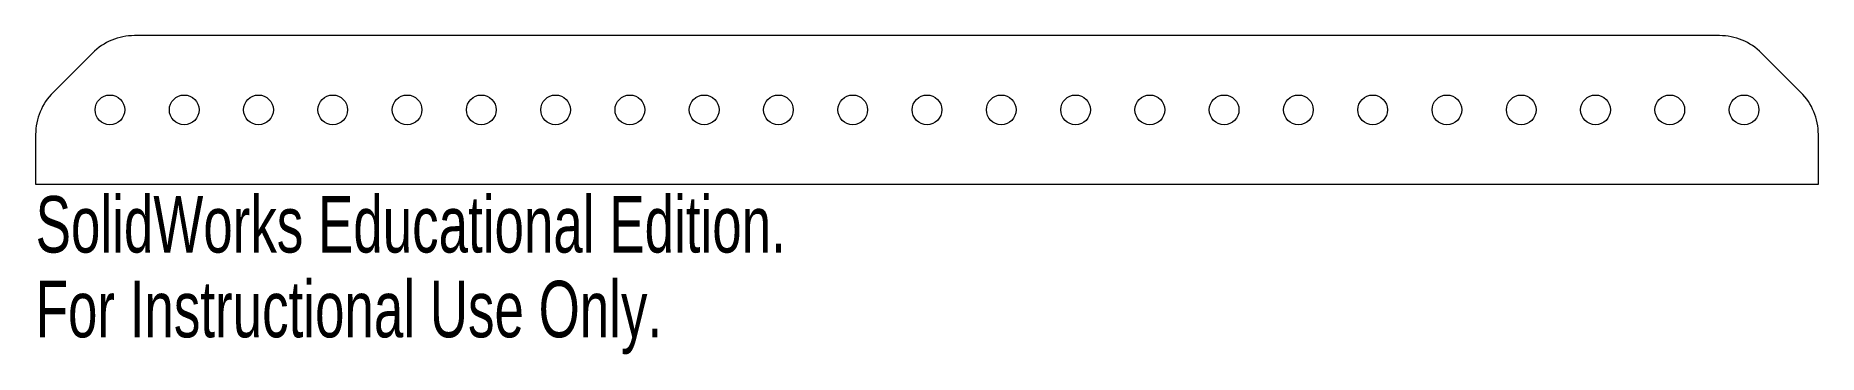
# Model space of a CAD drawing. Header units: inches. Extents: x -3 to 3, y -0.82 to 0.25.
import ezdxf

# ---------------------------------------------------------------- set-up
doc = ezdxf.new("R2010")
doc.units = ezdxf.units.IN
doc.header["$MEASUREMENT"] = 0
doc.styles.add('SLDTEXTSTYLE0', font='TXT', dxfattribs={"width": 0.7})

msp = doc.modelspace()

# ---------------------------------------------------------------- linework, layer by layer
at = {"color": 7, "linetype": 'Continuous', "lineweight": 15}
for p, q in [((2.6672, 0.25), (-2.6672, 0.25)), ((-2.8086, 0.1914), (-2.9414, 0.0586)), ((2.9414, 0.0586), (2.8086, 0.1914)), ((-3, -0.0828), (-3, -0.25)), ((3, -0.25), (3, -0.0828)), ((-3, -0.25), (3, -0.25))]:
    msp.add_line(p, q, dxfattribs=at)
for centre in [(-2.75, 0), (-2.5, 0), (-2.25, 0), (-2, 0), (-1.75, 0), (-1.5, 0), (-1.25, 0), (-1, 0), (-0.75, 0), (-0.5, 0), (-0.25, 0), (0, 0), (0.25, 0), (0.5, 0), (0.75, 0), (1, 0), (1.25, 0), (1.5, 0), (1.75, 0), (2, 0), (2.25, 0), (2.5, 0), (2.75, 0)]:
    msp.add_circle(centre, 0.05, dxfattribs=at)
for centre, start, end in [((-2.6672, 0.05), 90, 135), ((2.6672, 0.05), 45, 90), ((-2.8, -0.0828), 135, 180), ((2.8, -0.0828), 0, 45)]:
    msp.add_arc(centre, 0.2, start, end, dxfattribs=at)

# ---------------------------------------------------------------- texts
at = {"color": 7, "linetype": 'Continuous', "char_height": 0.1903, "attachment_point": 1, "style": 'SLDTEXTSTYLE0'}
for s, insert in [('SolidWorks Educational Edition.', (-3, -0.2901)), ('For Instructional Use Only.', (-3, -0.5756))]:
    msp.add_mtext(s, dxfattribs=dict(at, insert=insert))

doc.saveas('drawing.dxf')
